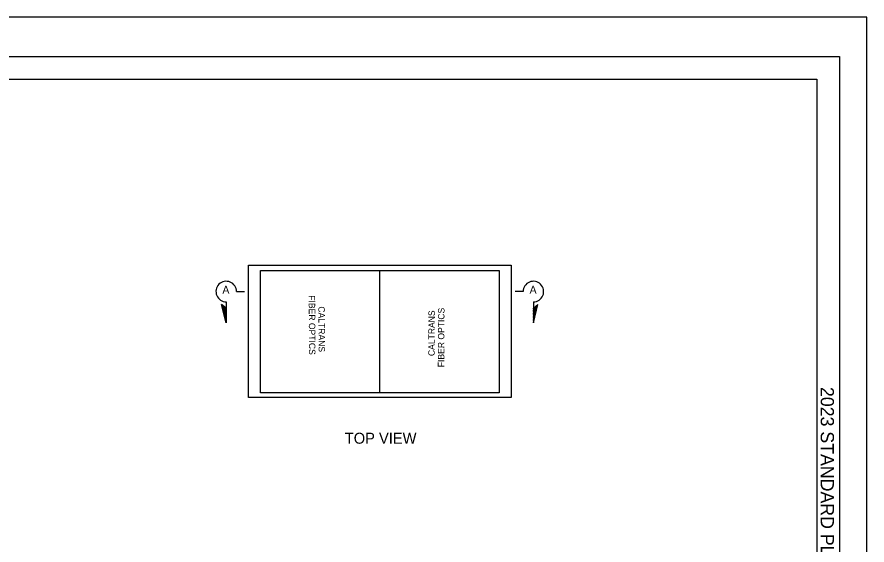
# Model space of a CAD drawing. Extents: x -893 to 867, y -474 to 712.
# Drawn here: x -63 to 867, y 135 to 712 of the extents above; entities that cross this region are included whole.
import ezdxf

# ---------------------------------------------------------------- set-up
doc = ezdxf.new("R2010")
doc.units = 0
for name, color, linetype in [('border_PLOTTING-ELEMENTS', 7, 'Continuous'), ('border_rw_22x34_Cut_Lines', 7, 'Continuous'), ('border_SHEET', 7, 'Continuous'), ('border_WITHIN-BORDER-anno', 7, 'Continuous'), ('es_DETAIL', 7, 'Continuous'), ('es_DETAIL-anno', 7, 'Continuous'), ('pp_PRESENTATION', 7, 'Continuous')]:
    doc.layers.add(name, color=color, linetype=linetype)

msp = doc.modelspace()

# ---------------------------------------------------------------- linework, layer by layer
at = {"layer": 'border_PLOTTING-ELEMENTS'}
for points in [[(-893.46, -474.04), (866.54, -474.04), (866.54, 711.96), (-893.46, 711.96)], [(-863.46, 668.96), (836.54, 668.96), (836.54, -431.04), (-863.46, -431.04)]]:
    msp.add_lwpolyline(points, close=True, dxfattribs=at)
at = {"layer": 'border_rw_22x34_Cut_Lines'}
msp.add_lwpolyline([(-863.46, 668.96), (836.54, 668.96), (836.54, -431.04), (-863.46, -431.04)], close=True, dxfattribs=at)
at = {"layer": 'border_SHEET'}
for p, q in [((-813.46, 643.95), (811.54, 643.95)), ((811.54, 643.95), (811.54, -406.05))]:
    msp.add_line(p, q, dxfattribs=at)
at = {"layer": 'es_DETAIL'}
for p, q in [((190.2, 295.96), (190.2, 440.56)), ((190.2, 440.56), (477.39, 440.56)), ((477.39, 440.56), (477.39, 295.96)), ((203.2, 301.28), (203.2, 434.75)), ((203.2, 434.75), (464.3, 434.75)), ((333.75, 301.28), (333.75, 434.75)), ((464.3, 434.75), (464.3, 301.28)), ((464.3, 301.28), (203.2, 301.28)), ((477.39, 295.96), (190.2, 295.96))]:
    msp.add_line(p, q, dxfattribs=at)
at = {"layer": 'pp_PRESENTATION'}
for p, q in [((177.13, 411.79), (185.69, 411.79)), ((490.44, 411.79), (481.88, 411.79)), ((165.88, 400.54), (165.88, 377.75)), ((501.69, 400.54), (501.69, 377.75)), ((165.88, 377.75), (160.81, 397.64)), ((165.88, 393.53), (160.81, 397.64)), ((165.88, 379.38), (161.34, 397.22)), ((165.88, 381.02), (161.86, 396.79)), ((165.88, 382.66), (162.39, 396.37)), ((165.88, 384.29), (162.91, 395.94)), ((165.88, 385.93), (163.44, 395.51)), ((165.88, 387.57), (163.96, 395.09)), ((165.88, 389.2), (164.49, 394.66)), ((165.88, 390.84), (165.02, 394.24)), ((165.88, 392.47), (165.54, 393.81)), ((501.69, 377.75), (506.76, 397.64)), ((501.69, 393.53), (506.76, 397.64)), ((501.69, 379.39), (506.23, 397.22)), ((501.69, 381.02), (505.71, 396.79)), ((501.69, 382.66), (505.18, 396.37)), ((501.69, 384.29), (504.66, 395.94)), ((501.69, 385.93), (504.13, 395.51)), ((501.69, 387.57), (503.61, 395.09)), ((501.69, 389.2), (503.08, 394.66)), ((501.69, 390.84), (502.55, 394.24)), ((501.69, 392.47), (502.03, 393.81))]:
    msp.add_line(p, q, dxfattribs=at)
for centre, start, end in [((165.88, 411.79), 359.99947, 269.99996), ((501.69, 411.79), 270.00004, 180.00053)]:
    msp.add_arc(centre, 11.25, start, end, dxfattribs=at)

# ---------------------------------------------------------------- texts
at = {"layer": 'border_WITHIN-BORDER-anno'}
msp.add_text('2023 STANDARD PLAN ES-8C', height=14.5, rotation=270, dxfattribs=at).set_placement((815.92, 307.52))
at = {"layer": 'es_DETAIL'}
for s, rotation, p in [('FIBER OPTICS', 270.28962, (256.06, 407.71)), ('CALTRANS', 270.28962, (266.62, 395.62)), ('CALTRANS', 89.71038, (393.76, 341.29)), ('FIBER OPTICS', 89.71038, (404.2, 329.1))]:
    msp.add_text(s, height=7, rotation=rotation, dxfattribs=at).set_placement(p)
at = {"layer": 'es_DETAIL-anno'}
msp.add_text('TOP VIEW', height=12, dxfattribs=at).set_placement((295.46, 245.5))
at = {"layer": 'pp_PRESENTATION'}
for p in [(161.57, 409.35), (497.51, 409.35)]:
    msp.add_text('A', height=8.75, dxfattribs=at).set_placement(p)

doc.saveas('drawing.dxf')
